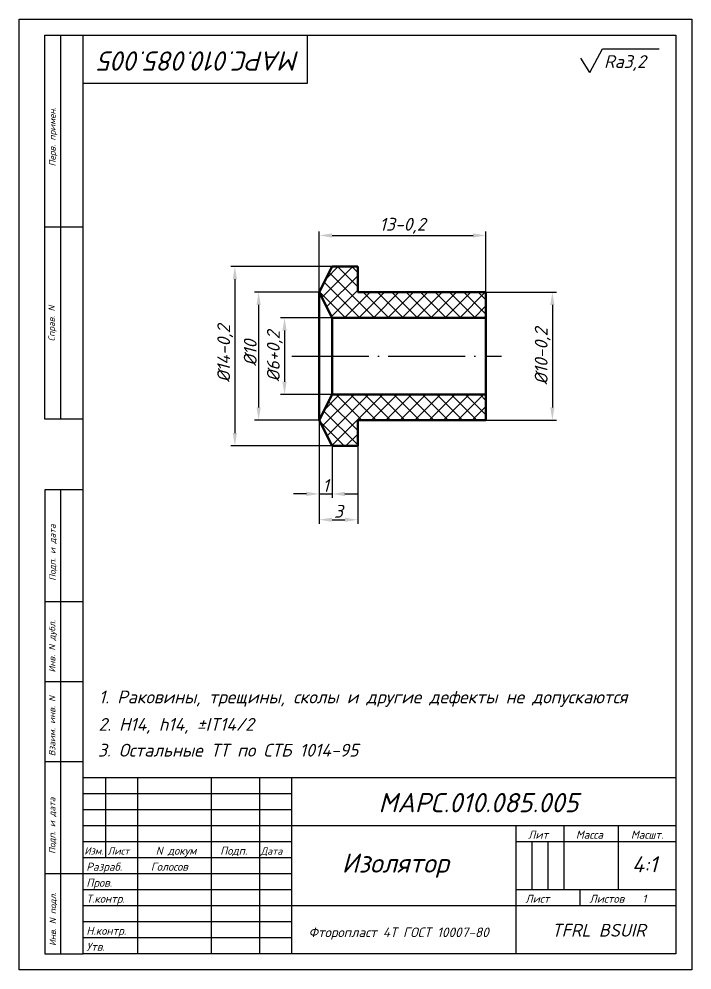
# Model space of a CAD drawing. Header units: millimetres. Extents: x -5427 to 3670, y -5891 to 948.
# Drawn here: x 1849 to 2059, y -4182.4 to -3885.4 of the extents above; entities that cross this region are included whole.
import ezdxf
from ezdxf.enums import TextEntityAlignment as Align

# ---------------------------------------------------------------- set-up
doc = ezdxf.new("R2010")
doc.units = ezdxf.units.MM
doc.header["$MEASUREMENT"] = 0
doc.linetypes.add('ACAD_ISO04W100', pattern=[30, 24, -3, 0, -3])
doc.layers.add('оси', color=1, linetype='ACAD_ISO04W100')
doc.layers.add('Толстые', color=7, linetype='Continuous', lineweight=50)
doc.layers.add('Тонкие', color=140, linetype='Continuous', lineweight=25)
doc.styles.get("Standard").update_dxf_attribs({"font": 'isocpeui.ttf'})
doc.styles.add('Для рамки', font='simplex.shx', dxfattribs={"oblique": 15, "height": 4})
doc.dimstyles.new('ISO-25', dxfattribs={"dimtxt": 4, "dimasz": 4, "dimexe": 1.25, "dimexo": 0, "dimtad": 1, "dimtxsty": 'Standard', "dimcen": 2.5, "dimadec": 0, "dimazin": 0, "dimtfac": 1, "dimtmove": 0, "dimatfit": 3, "dimfxl": 1, "dimarcsym": 0})

# ---------------------------------------------------------------- blocks, each defined once
blk = doc.blocks.new('*D191')
at = {"layer": 'Defpoints', "color": 0, "transparency": 16777216}
for p in [(1994.71, -3970.65), (1994.71, -4010.65), (2015.46, -4010.65)]:
    blk.add_point(p, dxfattribs=at)
at = {"layer": 'Тонкие', "color": 0, "lineweight": -2, "transparency": 16777216}
for p, q in [((1994.71, -3970.65), (2016.71, -3970.65)), ((2015.46, -3974.65), (2015.46, -4006.65)), ((1994.71, -4010.65), (2016.71, -4010.65))]:
    blk.add_line(p, q, dxfattribs=at)
at = {"layer": 'Тонкие', "color": 0, "transparency": 16777216}
for points in [[(2014.8, -3974.65), (2016.13, -3974.65), (2015.46, -3970.65)], [(2014.8, -4006.65), (2016.13, -4006.65), (2015.46, -4010.65)]]:
    blk.add_solid(points, dxfattribs=at)
at = {"layer": 'Тонкие', "color": 0, "transparency": 16777216, "insert": (2012.44, -3990.65), "char_height": 4, "attachment_point": 5, "rotation": 90}
blk.add_mtext('%%c10-0,2', dxfattribs=at)
blk = doc.blocks.new('*D192')
at = {"layer": 'Defpoints', "color": 0, "transparency": 16777216}
for p in [(1946.71, -3978.65), (1931.88, -4002.65), (1946.71, -4002.65)]:
    blk.add_point(p, dxfattribs=at)
at = {"layer": 'Тонкие', "color": 0, "lineweight": -2, "transparency": 16777216}
for p, q in [((1946.71, -3978.65), (1930.63, -3978.65)), ((1931.88, -3982.65), (1931.88, -3998.65)), ((1946.71, -4002.65), (1930.63, -4002.65))]:
    blk.add_line(p, q, dxfattribs=at)
at = {"layer": 'Тонкие', "color": 0, "transparency": 16777216}
for points in [[(1931.21, -3982.65), (1932.54, -3982.65), (1931.88, -3978.65)], [(1931.21, -3998.65), (1932.54, -3998.65), (1931.88, -4002.65)]]:
    blk.add_solid(points, dxfattribs=at)
at = {"layer": 'Тонкие', "color": 0, "transparency": 16777216, "insert": (1928.85, -3990.65), "char_height": 4, "attachment_point": 5, "rotation": 90}
blk.add_mtext('%%c6+0,2', dxfattribs=at)
blk = doc.blocks.new('*D193')
at = {"layer": 'Defpoints', "color": 0, "transparency": 16777216}
for p in [(1942.71, -3970.65), (1923.8, -4010.65), (1942.71, -4010.65)]:
    blk.add_point(p, dxfattribs=at)
at = {"layer": 'Тонкие', "color": 0, "lineweight": -2, "transparency": 16777216}
for p, q in [((1942.71, -3970.65), (1922.55, -3970.65)), ((1923.8, -3974.65), (1923.8, -4006.65)), ((1942.71, -4010.65), (1922.55, -4010.65))]:
    blk.add_line(p, q, dxfattribs=at)
at = {"layer": 'Тонкие', "color": 0, "transparency": 16777216}
for points in [[(1923.13, -3974.65), (1924.46, -3974.65), (1923.8, -3970.65)], [(1923.13, -4006.65), (1924.46, -4006.65), (1923.8, -4010.65)]]:
    blk.add_solid(points, dxfattribs=at)
at = {"layer": 'Тонкие', "color": 0, "transparency": 16777216, "insert": (1921.17, -3989.62), "char_height": 4, "attachment_point": 5, "rotation": 90}
blk.add_mtext('%%c10', dxfattribs=at)
blk = doc.blocks.new('*D194')
at = {"layer": 'Defpoints', "color": 0, "transparency": 16777216}
for p in [(1946.71, -3962.65), (1916.38, -4018.65), (1946.71, -4018.65)]:
    blk.add_point(p, dxfattribs=at)
at = {"layer": 'Тонкие', "color": 0, "lineweight": -2, "transparency": 16777216}
for p, q in [((1946.71, -3962.65), (1915.13, -3962.65)), ((1916.38, -3966.65), (1916.38, -4014.65)), ((1946.71, -4018.65), (1915.13, -4018.65))]:
    blk.add_line(p, q, dxfattribs=at)
at = {"layer": 'Тонкие', "color": 0, "transparency": 16777216}
for points in [[(1915.72, -3966.65), (1917.05, -3966.65), (1916.38, -3962.65)], [(1915.72, -4014.65), (1917.05, -4014.65), (1916.38, -4018.65)]]:
    blk.add_solid(points, dxfattribs=at)
at = {"layer": 'Тонкие', "color": 0, "transparency": 16777216, "insert": (1913.36, -3989.81), "char_height": 4, "attachment_point": 5, "rotation": 90}
blk.add_mtext('%%c14-0,2', dxfattribs=at)
blk = doc.blocks.new('*D195')
at = {"layer": 'Defpoints', "color": 0, "transparency": 16777216}
for p in [(1942.71, -4010.65), (1946.71, -4018.65), (1946.71, -4033.67)]:
    blk.add_point(p, dxfattribs=at)
at = {"layer": 'Тонкие', "color": 0, "lineweight": -2, "transparency": 16777216}
for p, q in [((1942.71, -4010.65), (1942.71, -4034.92)), ((1946.71, -4018.65), (1946.71, -4034.92)), ((1938.71, -4033.67), (1934.71, -4033.67)), ((1942.71, -4033.67), (1946.71, -4033.67)), ((1950.71, -4033.67), (1954.71, -4033.67))]:
    blk.add_line(p, q, dxfattribs=at)
at = {"layer": 'Тонкие', "color": 0, "transparency": 16777216}
for points in [[(1938.71, -4033), (1938.71, -4034.34), (1942.71, -4033.67)], [(1950.71, -4033), (1950.71, -4034.34), (1946.71, -4033.67)]]:
    blk.add_solid(points, dxfattribs=at)
at = {"layer": 'Тонкие', "color": 0, "transparency": 16777216, "insert": (1944.71, -4031.05), "char_height": 4, "attachment_point": 5}
blk.add_mtext('1', dxfattribs=at)
blk = doc.blocks.new('*D196')
at = {"layer": 'Defpoints', "color": 0, "transparency": 16777216}
for p in [(1942.71, -4010.65), (1954.71, -4018.65), (1954.71, -4041.72)]:
    blk.add_point(p, dxfattribs=at)
at = {"layer": 'Тонкие', "color": 0, "lineweight": -2, "transparency": 16777216}
for p, q in [((1942.71, -4010.65), (1942.71, -4042.97)), ((1954.71, -4018.65), (1954.71, -4042.97)), ((1946.71, -4041.72), (1950.71, -4041.72))]:
    blk.add_line(p, q, dxfattribs=at)
at = {"layer": 'Тонкие', "color": 0, "transparency": 16777216}
for points in [[(1946.71, -4041.06), (1946.71, -4042.39), (1942.71, -4041.72)], [(1950.71, -4041.06), (1950.71, -4042.39), (1954.71, -4041.72)]]:
    blk.add_solid(points, dxfattribs=at)
at = {"layer": 'Тонкие', "color": 0, "transparency": 16777216, "insert": (1948.71, -4039.1), "char_height": 4, "attachment_point": 5}
blk.add_mtext('3', dxfattribs=at)
blk = doc.blocks.new('*D197')
at = {"layer": 'Defpoints', "color": 0, "transparency": 16777216}
for p in [(1994.71, -3952.95), (1942.71, -3970.65), (1994.71, -3970.65)]:
    blk.add_point(p, dxfattribs=at)
at = {"layer": 'Тонкие', "color": 0, "lineweight": -2, "transparency": 16777216}
for p, q in [((1942.71, -3970.65), (1942.71, -3951.7)), ((1946.71, -3952.95), (1990.71, -3952.95)), ((1994.71, -3970.65), (1994.71, -3951.7))]:
    blk.add_line(p, q, dxfattribs=at)
at = {"layer": 'Тонкие', "color": 0, "transparency": 16777216}
for points in [[(1946.71, -3952.28), (1946.71, -3953.62), (1942.71, -3952.95)], [(1990.71, -3952.28), (1990.71, -3953.62), (1994.71, -3952.95)]]:
    blk.add_solid(points, dxfattribs=at)
at = {"layer": 'Тонкие', "color": 0, "transparency": 16777216, "insert": (1968.71, -3949.92), "char_height": 4, "attachment_point": 5}
blk.add_mtext('13-0,2', dxfattribs=at)

msp = doc.modelspace()

# ---------------------------------------------------------------- hatches: boundary and pattern name
at = {"layer": 'Тонкие'}
h = msp.add_hatch(dxfattribs=at)
h.set_pattern_fill('ANSI37', color=256, angle=90, style=0)
h.set_pattern_definition([(135, (8.7902, -1295.648), (-2.245064, -2.245064), []), (225, (8.7902, -1295.648), (2.245064, -2.245064), [])])
h.paths.add_polyline_path([(1954.71, -3970.651), (1954.71, -3962.651), (1946.71, -3962.651), (1942.71, -3970.651), (1946.71, -3978.651), (1994.71, -3978.651), (1994.71, -3970.651)])
h.paths.add_polyline_path([(1946.71, -4002.651), (1942.71, -4010.651), (1946.71, -4018.651), (1954.71, -4018.651), (1954.71, -4010.651), (1994.71, -4010.651), (1994.71, -4002.651)])

# ---------------------------------------------------------------- linework, layer by layer
for p, q in [((1849.025, -4182.351), (1849.025, -3885.351)), ((1849.025, -3885.351), (2059.025, -3885.351)), ((2059.025, -3885.351), (2059.025, -4182.351)), ((1857.025, -4010.351), (1857.025, -3890.351)), ((1857.025, -3890.351), (1869.025, -3890.351)), ((1862.025, -4010.351), (1862.025, -3890.351)), ((1869.025, -4177.351), (1869.025, -3890.351)), ((1869.025, -3890.351), (2054.025, -3890.351)), ((1939.025, -3905.351), (1939.025, -3890.351)), ((2054.025, -3890.351), (2054.025, -4177.351)), ((1869.025, -3905.351), (1939.025, -3905.351)), ((1869.025, -3950.351), (1857.025, -3950.351)), ((1869.025, -4010.351), (1857.025, -4010.351)), ((1857.025, -4032.351), (1857.025, -4177.351)), ((1869.025, -4032.351), (1857.025, -4032.351)), ((1862.025, -4177.351), (1862.025, -4032.351)), ((1869.025, -4067.351), (1857.025, -4067.351)), ((1869.025, -4092.351), (1857.025, -4092.351)), ((1869.025, -4117.351), (1857.025, -4117.351)), ((2054.025, -4122.351), (1869.025, -4122.351)), ((1876.025, -4122.351), (1876.025, -4147.351)), ((1876.025, -4122.351), (1876.025, -4147.351)), ((1886.025, -4122.351), (1886.025, -4177.351)), ((1886.025, -4122.351), (1886.025, -4177.351)), ((1909.025, -4122.351), (1909.025, -4177.351)), ((1909.025, -4122.351), (1909.025, -4177.351)), ((1924.025, -4122.351), (1924.025, -4177.351)), ((1924.025, -4122.351), (1924.025, -4177.351)), ((1934.025, -4122.351), (1934.025, -4177.351)), ((1934.025, -4122.351), (1934.025, -4177.351)), ((2054.025, -4137.351), (1934.025, -4137.351)), ((2004.025, -4137.351), (2004.025, -4177.351)), ((2004.025, -4137.351), (2004.025, -4177.351)), ((2019.025, -4137.351), (2019.025, -4157.351)), ((2019.025, -4137.351), (2019.025, -4157.351)), ((2036.025, -4137.351), (2036.025, -4157.351)), ((2036.025, -4137.351), (2036.025, -4157.351)), ((1934.025, -4142.351), (1869.025, -4142.351)), ((2054.025, -4142.351), (2004.025, -4142.351)), ((1934.025, -4147.351), (1869.025, -4147.351)), ((1934.025, -4147.351), (1869.025, -4147.351)), ((1869.025, -4152.351), (1857.025, -4152.351)), ((2054.025, -4157.351), (2004.025, -4157.351)), ((2054.025, -4157.351), (2004.025, -4157.351)), ((2024.025, -4157.351), (2024.025, -4162.351)), ((2024.025, -4157.351), (2024.025, -4162.351)), ((2054.025, -4162.351), (1934.025, -4162.351)), ((2054.025, -4162.351), (1934.025, -4162.351)), ((1857.025, -4177.351), (1869.025, -4177.351)), ((2054.025, -4177.351), (1869.025, -4177.351)), ((2059.025, -4182.351), (1849.025, -4182.351))]:
    msp.add_line(p, q)
at = {"layer": 'оси'}
msp.add_line((1934.169, -3990.651), (1999.624, -3990.651), dxfattribs=at)
at = {"layer": 'Толстые'}
for p, q in [((1942.71, -3970.651), (1946.71, -3962.651)), ((1946.71, -3962.651), (1954.71, -3962.651)), ((1954.71, -3970.651), (1954.71, -3962.651)), ((1946.71, -3978.651), (1942.71, -3970.651)), ((1942.71, -3970.651), (1942.71, -4010.651)), ((1994.71, -3970.651), (1954.71, -3970.651)), ((1994.71, -3970.651), (1994.71, -4010.651)), ((1946.71, -3978.651), (1994.71, -3978.651)), ((1946.71, -3978.651), (1946.71, -4002.651)), ((1942.71, -4010.651), (1946.71, -4002.651)), ((1946.71, -4002.651), (1994.71, -4002.651)), ((1946.71, -4018.651), (1942.71, -4010.651)), ((1954.71, -4018.651), (1954.71, -4010.651)), ((1994.71, -4010.651), (1954.71, -4010.651)), ((1946.71, -4018.651), (1954.71, -4018.651))]:
    msp.add_line(p, q, dxfattribs=at)
at = {"layer": 'Тонкие'}
for p, q in [((2027.12, -3902.062), (2031.085, -3894.636)), ((2031.085, -3894.636), (2048.75, -3894.641)), ((2027.12, -3902.062), (2024.395, -3897.606)), ((1934.025, -4127.351), (1869.025, -4127.351)), ((1934.025, -4132.351), (1869.025, -4132.351)), ((1934.025, -4137.351), (1869.025, -4137.351)), ((2009.025, -4142.351), (2009.025, -4157.351)), ((2009.025, -4142.351), (2009.025, -4157.351)), ((2014.025, -4142.351), (2014.025, -4157.351)), ((2014.025, -4142.351), (2014.025, -4157.351)), ((1934.025, -4152.351), (1869.025, -4152.351)), ((1934.025, -4152.351), (1869.025, -4152.351)), ((1934.025, -4157.351), (1869.025, -4157.351)), ((1934.025, -4157.351), (1869.025, -4157.351)), ((1934.025, -4162.351), (1869.025, -4162.351)), ((1934.025, -4162.351), (1869.025, -4162.351)), ((1934.025, -4167.351), (1869.025, -4167.351)), ((1934.025, -4167.351), (1869.025, -4167.351)), ((1934.025, -4172.351), (1869.025, -4172.351)), ((1934.025, -4172.351), (1869.025, -4172.351))]:
    msp.add_line(p, q, dxfattribs=at)

# ---------------------------------------------------------------- texts
msp.add_text('МАРС.010.085.005', height=6, rotation=180, dxfattribs=at).set_placement((1936.741, -3895.463))
for s, height, p in [('Ra3,2', 4, (2031.582, -3900.635)), ('1. Раковины, трещины, сколы и другие дефекты не допускаются', 4, (1873.923, -4099.079)), ('2. H14, h14, %%pIT14/2', 4, (1873.799, -4107.655)), ('3. Остальные ТТ по СТБ 1014-95', 4, (1873.63, -4115.715)), ('МАРС.010.085.005', 6, (1961.189, -4133.094)), ('Изм.', 2.25, (1869.393, -4146.307)), ('Лист', 2.25, (1876.68, -4146.307)), ('Дата', 2.25, (1924.43, -4146.337)), ('Изолятор', 6, (1949.721, -4151.95)), ('Разраб.', 2.5, (1870.025, -4151.351)), ('Голосов', 2.5, (1890.154, -4151.351)), ('4:1', 5, (2040.313, -4151.849)), ('Пров.', 2.5, (1870.025, -4156.351)), ('Т.контр.', 2.5, (1870.025, -4161.351)), ('Лист', 2.5, (2007.025, -4161.351)), ('Листов', 2.5, (2027.025, -4161.351)), ('1', 2.5, (2043.54, -4161.351)), ('Н.контр.', 2.5, (1870.025, -4171.351)), ('Фторопласт 4Т ГОСТ 10007-80', 3, (1939.344, -4172.085)), ('TFRL BSUIR', 4, (2015.2, -4171.947)), ('Утв.', 2.5, (1870.025, -4176.351))]:
    msp.add_text(s, height=height, dxfattribs=at).set_placement(p)
at = {"layer": 'Тонкие', "linetype": 'Continuous', "style": 'Для рамки', "oblique": 15}
for s, p in [('Перв. примен.', (1860.43, -3931.379)), ('Справ. N', (1860.186, -3986.013)), ('Подп. и дата', (1860.446, -4060.793)), ('Инв. N дубл.', (1860.348, -4089.432)), ('Взаим. инв. N', (1860.348, -4115.594)), ('Подп. и дата', (1860.348, -4146.094)), ('Инв. N подл.', (1860.574, -4174.865))]:
    msp.add_text(s, height=2, rotation=90, dxfattribs=at).set_placement(p)
at = {"layer": 'Тонкие'}
for s, p in [('Лит', (2011.025, -4141.351)), ('Масса', (2027.025, -4141.351)), ('Масшт.', (2045.025, -4141.351)), ('N докум', (1898.025, -4146.351)), ('Подп.', (1916.025, -4146.351))]:
    msp.add_text(s, height=2.5, dxfattribs=at).set_placement(p, align=Align.CENTER)

# ---------------------------------------------------------------- dimensions: what is measured, and where the dimension line sits
for base, p1, p2, text, picture, middle in [((1994.71, -3952.948), (1942.71, -3970.651), (1994.71, -3970.651), '13-0,2', '*D197', (1968.71, -3949.923)), ((1946.71, -4033.67), (1942.71, -4010.651), (1946.71, -4018.651), '1', '*D195', (1944.71, -4031.045)), ((1954.71, -4041.722), (1942.71, -4010.651), (1954.71, -4018.651), '3', '*D196', (1948.71, -4039.097))]:
    dim = msp.add_linear_dim(base=base, p1=p1, p2=p2, text=text, dimstyle='ISO-25', dxfattribs=at)
    dim.commit()
    dim.dimension.update_dxf_attribs({"geometry": picture, "text_midpoint": middle})
for base, p1, p2, text, picture, middle in [((1916.382, -4018.651), (1946.71, -3962.651), (1946.71, -4018.651), '%%c14-0,2', '*D194', (1916.382, -3989.812)), ((1923.796, -4010.651), (1942.71, -3970.651), (1942.71, -4010.651), '%%c10', '*D193', (1923.796, -3989.616))]:
    dim = msp.add_linear_dim(base=base, p1=p1, p2=p2, angle=90, text=text, dimstyle='ISO-25', dxfattribs=at)
    dim.commit()
    dim.dimension.update_dxf_attribs({"geometry": picture, "text_midpoint": middle, "dimtype": 160})
for base, p1, p2, text, picture, middle in [((2015.463, -4010.651), (1994.71, -3970.651), (1994.71, -4010.651), '%%c10-0,2', '*D191', (2012.438, -3990.651)), ((1931.877, -4002.651), (1946.71, -3978.651), (1946.71, -4002.651), '%%c6+0,2', '*D192', (1928.852, -3990.651))]:
    dim = msp.add_linear_dim(base=base, p1=p1, p2=p2, angle=90, text=text, dimstyle='ISO-25', dxfattribs=at)
    dim.commit()
    dim.dimension.update_dxf_attribs({"geometry": picture, "text_midpoint": middle})

doc.saveas('drawing.dxf')
